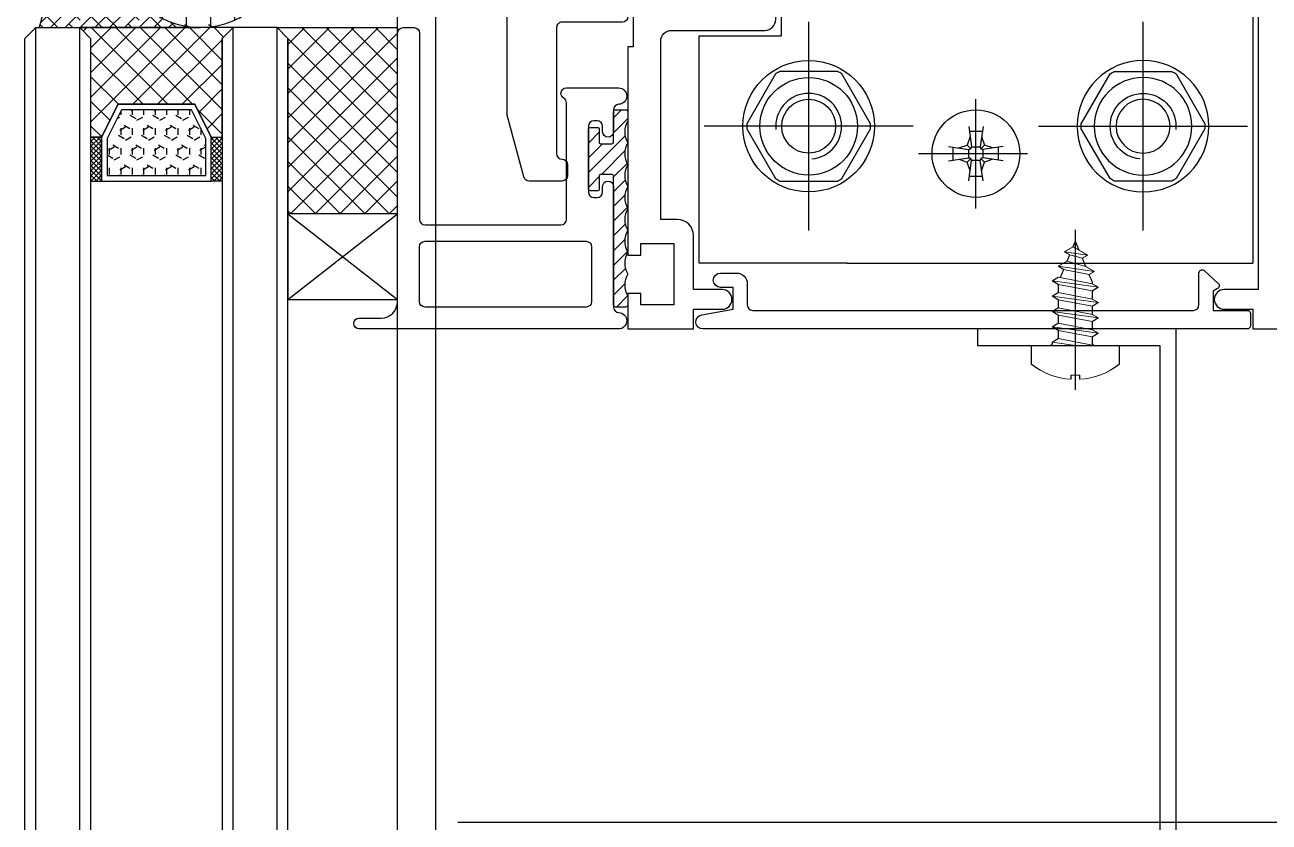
# Model space of a CAD drawing. Extents: x 6843040 to 15500510, y -6507076 to -4940511.
# Drawn here: x 7671529.3 to 7671642.8, y -6154713.9 to -6154641.1 of the extents above; entities that cross this region are included whole.
import ezdxf

# ---------------------------------------------------------------- set-up
doc = ezdxf.new("R2010")
doc.units = 0
doc.header["$LTSCALE"] = 1000
doc.header["$MEASUREMENT"] = 0
for name, pattern in [('CENTER', [50.800000000000004, 31.75, -6.35, 6.35, -6.35]), ('CONTINOUS', [0]), ('HIDDEN', [0.375, 0.25, -0.125])]:
    doc.linetypes.add(name, pattern=pattern)
for name, color, linetype, lineweight in [('002CEN', 1, 'CENTER', 13), ('003DOT', 253, 'HIDDEN', 13), ('009CON', 6, 'CONTINOUS', 15)]:
    doc.layers.add(name, color=color, linetype=linetype, lineweight=lineweight)
for name, color, linetype in [('1', 1, 'Continuous'), ('CENTER中心线层', 1, 'CENTER'), ('FASTENER紧固件', 2, 'Continuous'), ('FRSTENER紧固件', 2, 'Continuous'), ('GC', 3, 'Continuous'), ('LT-dim 10', 253, 'Continuous'), ('LT-dim 20', 253, 'Continuous'), ('LT-dim 8', 253, 'Continuous'), ('LT-Fill-玻璃1', 14, 'Continuous'), ('LT-中线', 6, 'Continuous'), ('LT-玻璃', 4, 'Continuous'), ('LT-细线', 1, 'Continuous'), ('LT-铝板', 31, 'Continuous'), ('PJ', 25, 'Continuous'), ('ZX', 1, 'CENTER'), ('密封胶填充', 111, 'Continuous'), ('泡沫棒填充', 71, 'Continuous')]:
    doc.layers.add(name, color=color, linetype=linetype)

# ---------------------------------------------------------------- blocks, each defined once
blk = doc.blocks.new('LT-BLK-20221110170712', base_point=(70366.62048334633, 148976.2082412609))
at = {"layer": 'LT-铝板'}
blk.add_lwpolyline([(70377.32049983303, 148988.7082412522), (70366.82049983303, 148988.7082412522, 0.414213562373095), (70366.32049983303, 148988.2082412522), (70366.32049983303, 148986.2082412522, 0.414213562370964), (70366.82049983309, 148985.7082412522), (70370.32049983303, 148985.7082412522, -0.4142135623718773), (70370.82049983303, 148985.2082412522), (70370.82049983303, 148981.7082412522), (70370.82049983303, 148978.2082412522, -0.414213562373095), (70370.32049983303, 148977.7082412522), (70366.82049983303, 148977.7082412522, 0.414213562373095), (70366.32049983303, 148977.2082412522), (70366.32049983303, 148975.2082412522, 0.4142135623709637), (70366.82049983303, 148974.7082412522), (70372.32049983303, 148974.7082412522, -0.4142139954914797), (70372.82049983303, 148974.2082405128), (70372.82048282732, 148962.7082296237, -0.4142135623509851), (70372.32048282732, 148962.2082296237, 0.4142135623589767), (70371.82048282732, 148961.7082296237), (70371.82048282726, 148960.7082296237, 0.4142135623560463), (70372.32048282726, 148960.2082296237), (70375.32912417874, 148960.2082296237, 0.3394542588617528), (70375.81208709185, 148960.578820101), (70377.32048282726, 148966.2082296237), (70377.32049983303, 148981.2082412578), (70376.82049983303, 148981.7082412578), (70377.32049983303, 148982.2082412578)], format="xyb", close=True, dxfattribs=at)
blk = doc.blocks.new('LT-BLK-20221110170740', base_point=(70370.12048334633, 148964.708241261))
at = {"layer": 'LT-细线', "lineweight": 25}
blk.add_lwpolyline([(70366.52048334634, 148952.208241261), (70366.52048334634, 148951.4082412609, 0.414213562373095), (70366.72048334633, 148951.208241261), (70367.62048334634, 148951.208241261, 0.4142135623732163), (70367.82048334634, 148951.4082412609), (70367.82048334634, 148963.1582412609, -0.414213562373095), (70367.97048334633, 148963.308241261), (70369.02048334634, 148963.308241261, -0.4874037778461285), (70369.12048334634, 148963.1582412609), (70369.12048334634, 148961.958241261, 0.414213562373095), (70369.27048334634, 148961.808241261), (70369.97048334633, 148961.808241261, 0.414213562373095), (70370.12048334634, 148961.958241261), (70370.12048334634, 148967.458241261, 0.414213562373095), (70369.97048334633, 148967.608241261), (70369.27048334634, 148967.608241261, 0.414213562373095), (70369.12048334634, 148967.458241261), (70369.12048334634, 148966.2582412609, -0.4874037778466969), (70369.02048334634, 148966.108241261), (70367.97048334633, 148966.108241261, -0.414213562373095), (70367.82048334634, 148966.2582412609), (70367.82048334634, 148969.0082412609, 0.414213562373095), (70367.62048334634, 148969.208241261), (70366.72048334633, 148969.208241261, 0.414213562373095), (70366.52048334634, 148969.0082412609), (70366.52048334634, 148968.208241261, -0.2871565913622846), (70366.52048334634, 148966.208241261, -0.2871565913622156), (70366.52048334634, 148964.208241261, -0.2871565913622151), (70366.52048334634, 148962.208241261, -0.2871565913622846), (70366.52048334634, 148960.208241261, -0.2871565913622846), (70366.52048334634, 148958.208241261, -0.2871565913622846), (70366.52048334634, 148956.208241261, -0.2871565913622846), (70366.52048334634, 148954.208241261, -0.2871565913622846)], format="xyb", close=True, dxfattribs=at)
blk = doc.blocks.new('LT-BLK-20221110170832', base_point=(70370.12048334634, 148964.708241261))
at = {"layer": '1'}
h = blk.add_hatch(dxfattribs=at)
h.set_pattern_fill('ANSI31', color=252, scale=0.3, angle=-180, style=0)
h.set_pattern_definition([(315.0000000000001, (69125.05354900184, 144959.7554935077), (-0.6735192090801865, -0.6735192090801874), [])])
h.paths.add_polyline_path([(70367.82048334634, 148963.1582412609, -0.4142135623739831), (70367.97048334633, 148963.308241261), (70369.02048334634, 148963.308241261, -0.487403777848204), (70369.12048334634, 148963.1582412609), (70369.12048334634, 148961.958241261, 0.4142135623730951), (70369.27048334634, 148961.808241261), (70369.97048334633, 148961.808241261, 0.4142135623730951), (70370.12048334634, 148961.958241261), (70370.12048334634, 148967.458241261, 0.4142135623739831), (70369.97048334633, 148967.608241261), (70369.27048334634, 148967.608241261, 0.4142135623730951), (70369.12048334634, 148967.458241261), (70369.12048334634, 148966.2582412609, -0.4874037778455901), (70369.02048334634, 148966.108241261), (70367.97048334633, 148966.108241261, -0.4142135623730951), (70367.82048334634, 148966.2582412609), (70367.82048334634, 148969.0082412609, 0.4142135623730951), (70367.62048334634, 148969.208241261), (70366.72048334633, 148969.208241261, 0.4142135623730951), (70366.52048334634, 148969.0082412609), (70366.52048334634, 148968.208241261, -0.2871565913622846), (70366.52048334634, 148966.208241261, -0.2871565913622156), (70366.52048334634, 148964.208241261, -0.2871565913622151), (70366.52048334634, 148962.208241261, -0.2871565913622846), (70366.52048334634, 148960.208241261, -0.2871565913622846), (70366.52048334634, 148958.208241261, -0.2871565913622846), (70366.52048334634, 148956.208241261, -0.2871565913622846), (70366.52048334634, 148954.208241261, -0.2871565913622846), (70366.52048334634, 148952.208241261), (70366.52048334634, 148951.4082412609, 0.414213562373095), (70366.72048334633, 148951.208241261), (70367.62048334634, 148951.208241261, 0.4142135623732164), (70367.82048334634, 148951.4082412609)])
at = {"layer": 'LT-细线'}
blk.add_blockref('LT-BLK-20221110170740', (70370.12048334633, 148964.708241261), dxfattribs=at)
blk = doc.blocks.new('LT-BLK-20221110170731', base_point=(70370.0773481904, 148951.2713370427))
at = {"layer": 'LT-铝板'}
for points in [[(70391.52048334572, 148949.7082412609, 0.414213562373095), (70391.02048334572, 148950.2082412609), (70389.02048334572, 148950.2082412609, -0.414213562373095), (70387.52048334572, 148951.7082412609), (70387.52048091497, 148976.208241261, 0.414213562373095), (70387.02048091497, 148976.708241261), (70386.02048091497, 148976.708241261, 0.414213562373095), (70385.52048091497, 148976.208241261), (70385.52048334572, 148959.2082412609, -0.414213562373095), (70385.02048334572, 148958.7082412609), (70372.62048334628, 148958.7082412609, -0.414213562373095), (70372.12048334628, 148959.2082412609), (70372.12048334628, 148969.8422158572, -0.2679491924311048), (70372.37048334628, 148970.2752285591, 0.267949192431174), (70372.62048334628, 148970.7082412609), (70372.62048334628, 148970.7082412609, 0.414213562373095), (70372.12048334628, 148971.2082412609), (70367.37048334628, 148971.2082412609, 0.414213562373095), (70366.62048334628, 148970.4582412609), (70366.62048334628, 148970.4582412609, 0.4025426732437422), (70367.34048334602, 148969.7088415011, -0.4025426732436533), (70367.82048334647, 148969.2092416613), (70367.82048334647, 148967.2082412609, 0.414213562373095), (70368.32048334647, 148966.7082412609, 0.414213562373095), (70368.82048334647, 148967.2082412609), (70368.82048334647, 148967.7082412609, -0.414213562373095), (70369.32048334647, 148968.2082412609), (70369.62048334628, 148968.2082412609, -0.4142135623733614), (70370.12048334628, 148967.7082412609), (70370.12048334628, 148961.7082412609, -0.414213562373095), (70369.62048334628, 148961.2082412609), (70369.32048334647, 148961.2082412609, -0.414213562373095), (70368.82048334647, 148961.7082412609), (70368.82048334647, 148962.2082412609, 0.414213562373095), (70368.32048334647, 148962.7082412609), (70368.32048334647, 148962.7082412609, 0.414213562373095), (70367.82048334647, 148962.2082412609), (70367.82048334647, 148951.2072408605, -0.4025426732437193), (70367.34048334602, 148950.7076410207, 0.4025426732436966), (70366.62048334628, 148949.9582412609, 0.414213562373095), (70367.37048334628, 148949.2082412609), (70391.02048334572, 148949.2082412609, 0.414213562373095)], [(70385.02047205158, 148951.2082412609, 0.414213562373095), (70385.52047205158, 148951.7082412609), (70385.52047205158, 148956.7082412609, 0.414213562373095), (70385.02047205158, 148957.2082412609), (70370.32048334647, 148957.2082412609, 0.4142135623730995), (70369.82048334647, 148956.7082412609), (70369.82048334647, 148951.7082412609, 0.414213562373095), (70370.32048334647, 148951.2082412609)]]:
    blk.add_lwpolyline(points, format="xyb", close=True, dxfattribs=at)
blk = doc.blocks.new('LT-BLK-20221110171121', base_point=(70395.52049771605, 148950.2080412609))
at = {"layer": '1'}
h = blk.add_hatch(dxfattribs=at)
h.set_pattern_fill('ANSI37', color=252, scale=0.5, angle=-180, style=0)
h.set_pattern_definition([(315, (70258.95784844276, 147994.0746522094), (-1.122532015133644, -1.122532015133645), []), (225, (70258.95784844276, 147994.0746522094), (-1.122532015133645, 1.122532015133644), [])])
h.paths.add_polyline_path([(70387.52049771603, 148973.7066654017), (70387.52049771603, 148956.7066654017), (70397.52049771603, 148956.7066654017), (70397.52049771603, 148973.7066654017)])
at = {"layer": '1', "color": 252}
for p, q in [((70397.52049771603, 148948.9066654017), (70387.52049771603, 148956.7066654017)), ((70397.52049771603, 148956.7066654017), (70387.52049771603, 148948.9066654017)), ((70397.52049771603, 148948.9066654017), (70387.52049771603, 148956.7066654017)), ((70397.52049771603, 148956.7066654017), (70387.52049771603, 148948.9066654017))]:
    blk.add_line(p, q, dxfattribs=at)
at = {"layer": 'LT-细线'}
for points in [[(70397.52049771603, 148972.7066654017), (70398.52049771603, 148973.7066654017), (70387.52049771603, 148973.7066654017)], [(70397.52049771603, 148972.7066654017), (70397.52049771603, 148948.9066654017), (70387.52049771603, 148948.9066654017), (70387.52049771603, 148973.7066654017)], [(70387.52049771603, 148956.7066654017), (70397.52049771603, 148956.7066654017)]]:
    blk.add_lwpolyline(points, dxfattribs=at)
blk = doc.blocks.new('LT-耐候密封胶缝')
at = {"layer": '密封胶填充'}
h = blk.add_hatch(dxfattribs=at)
h.set_pattern_fill('ANSI38', color=8, scale=0.04, angle=180, style=0)
h.set_pattern_definition([(225, (-9.094947017729282e-13, 5.820766091346741e-11), (0.04490128060534575, -0.04490128060534577), []), (315, (-9.094947017729282e-13, 5.820766091346741e-11), (0.1347038418160373, -0.04490128060534579), [0.15875, -0.09524999999999999])])
edge = h.paths.add_edge_path()
edge.add_line((0.4999999999990905, -1), (0.4999999999990903, -0.01966673684918463))
edge.add_arc((4.278217602404766e-07, 1.798028991906904), 1.885210156581904, 254.6198170668605, 285.38015596169396, ccw=False)
edge.add_line((-0.5000000000009095, -0.01966650143731385), (-0.5000000000319533, -0.9999999999643879))
edge.add_arc((-1.637090463191271e-11, -1), 0.5000000000155217, 0, 180, ccw=False)
at = {"layer": '泡沫棒填充'}
h = blk.add_hatch(dxfattribs=at)
h.set_pattern_fill('HONEY', color=8, scale=0.02666666666666666, angle=180, style=0)
h.set_pattern_definition([(180, (104.5532869425351, -12.93409662204795), (-0.127, -0.07332346666666664), [0.08466666666666667, -0.1693333333333333]), (299.9999999999999, (104.5532869425351, -12.93409662204795), (0.1269999848268748, -0.07332349294729043), [0.08466666666666663, -0.1693333333333333]), (240, (104.5532869425351, -12.93409662204795), (-1.517312520979541e-08, -0.146646959613957), [-0.1693333333333333, 0.08466666666666667])])
h.paths.add_polyline_path([(0.4999999999990905, -1.000000093015842, -1), (-0.5000000000009095, -0.9999999069259502, -1)])
at = {"layer": 'LT-细线'}
for points in [[(-0.5000000000009095, -0.9999999999417923), (-0.5000000000009095, -0.01966650143731385)], [(0.4999999999990905, -0.01966673682909459), (0.4999999999990905, -0.9999999999417923)]]:
    blk.add_lwpolyline(points, dxfattribs=at)
blk.add_lwpolyline([(-0.500000000007276, -0.01966650143731385, 0.1350290909618399), (0.4999999999918145, -0.01966673682909459, 0.1350290909618399)], format="xyb", dxfattribs=at)
blk.add_circle((-9.094947017729282e-13, -0.9999999999417923), 0.4999999999999999, dxfattribs=at)
blk = doc.blocks.new('*U167')
at = {"layer": 'CENTER中心线层', "ltscale": 3}
for p, q in [((-3.552713678800501e-15, 4.992010588861657), (-3.552713678800501e-15, -4.976730550326725)), ((5.225386202088316, 4.547473508864641e-13), (-4.694783167004388, 4.547473508864641e-13))]:
    blk.add_line(p, q, dxfattribs=at)
at = {"layer": 'FASTENER紧固件'}
for p, q in [((-0.6496240577143126, 2.484210517000468), (-0.3848356581012524, 0.6306917197091355)), ((0.6496240577143055, 2.484210517000468), (0.3848356581012453, 0.6306917197091586)), ((-0.5172298579077825, 1.557451118354778), (-0.7854010318736009, 0.7854010318740539)), ((0.5894736819999871, 2.063157887000468), (-0.5894736819999942, 2.063157887000468)), ((0.5172298579077754, 1.557451118354778), (0.7854010318735938, 0.7854010318740539)), ((-2.484210516999994, 0.6496240577147656), (-0.6306917197086612, 0.3848356581017036)), ((-2.063157886999996, 0.5894736820004454), (-2.063157886999996, -0.5894736819995359)), ((-1.557451118354326, 0.5172298579082337), (-0.7854010318736009, 0.7854010318740539)), ((-0.7854010318736009, 0.7854010318740539), (-0.4482178549230547, 0.4482178549235307)), ((-0.6306917197086612, 0.3848356581017036), (-0.4482178549230547, 0.4482178549235307)), ((-0.6306917197086612, -0.3848356581007941), (-0.6306917197086612, 0.3848356581017036)), ((-0.4482178549230547, 0.4482178549235307), (-0.3848356581012524, 0.6306917197091355)), ((-0.3848356581012524, 0.6306917197091355), (0.3848356581012453, 0.6306917197091586)), ((0.3848356581012453, 0.6306917197091586), (0.4482178549230973, 0.4482178549235307)), ((0.7854010318735938, 0.7854010318740539), (0.4482178549230973, 0.4482178549235307)), ((0.4482178549230973, 0.4482178549235307), (0.6306917197087003, 0.3848356581017036)), ((2.484210516999987, 0.6496240577147656), (0.6306917197087003, 0.3848356581017036)), ((0.6306917197087003, 0.3848356581017036), (0.6306917197087003, -0.3848356581007941)), ((1.557451118354368, 0.5172298579082337), (0.7854010318735938, 0.7854010318740539)), ((2.063157886999988, 0.5894736820004454), (2.063157886999988, -0.5894736819995359)), ((-2.484210516999994, -0.6496240577138312), (-0.6306917197086612, -0.3848356581007941)), ((-1.557451118354326, -0.5172298579073011), (-0.7854010318736009, -0.7854010318731195)), ((-0.7854010318736009, -0.7854010318731195), (-0.4482178549230547, -0.4482178549225964)), ((-0.5172298579077825, -1.557451118353869), (-0.7854010318736009, -0.7854010318731195)), ((-0.6496240577143126, -2.484210516999536), (-0.3848356581012524, -0.630691719708226)), ((-0.4482178549230547, -0.4482178549226212), (-0.6306917197086612, -0.3848356581007941)), ((-0.3848356581012524, -0.630691719708226), (-0.4482178549230547, -0.4482178549226212)), ((0.3848356581012453, -0.630691719708226), (-0.3848356581012524, -0.630691719708226)), ((0.4482178549230973, -0.4482178549226212), (0.3848356581012453, -0.630691719708226)), ((0.6496240577143055, -2.484210516999536), (0.3848356581012453, -0.630691719708226)), ((0.6306917197087003, -0.3848356581007941), (0.4482178549230973, -0.4482178549226212)), ((0.7854010318735938, -0.7854010318731195), (0.4482178549230973, -0.4482178549225964)), ((0.5172298579077754, -1.557451118353869), (0.7854010318735938, -0.7854010318731195)), ((2.484210516999987, -0.6496240577138312), (0.6306917197087003, -0.3848356581007941)), ((1.557451118354368, -0.5172298579073011), (0.7854010318735938, -0.7854010318731195)), ((0.5894736819999871, -2.063157886999536), (-0.5894736819999942, -2.063157886999536))]:
    blk.add_line(p, q, dxfattribs=at)
blk.add_circle((-3.552713678800501e-15, 4.547473508864641e-13), 3.999999985, dxfattribs=at)
blk = doc.blocks.new('M6-W-F')
at = {"layer": 'PJ', "extrusion": (0.8660254037844343, -0.5000000000000075, 0)}
for p, q in [((-3.015398836967506, 4.777176009287814), (-5.644855200876009, 0.222823990714005)), ((3.015398836968416, -4.777176009285995), (5.644855200876918, -0.2228239907121861))]:
    blk.add_line(p, q, dxfattribs=at)
at = {"layer": 'PJ', "extrusion": (0, 1, 0)}
for p, q in [((2.629456363908503, 4.999999999999545), (-2.629456363907593, 4.999999999999545)), ((-2.629456363907593, -5.000000000000455), (2.629456363908503, -5.000000000000455))]:
    blk.add_line(p, q, dxfattribs=at)
at = {"layer": 'PJ', "extrusion": (0.8660254037844343, 0.5000000000000075, 0)}
for p, q in [((5.644855200876918, 0.222823990714005), (3.015398836968416, 4.777176009287814)), ((-5.644855200876009, -0.2228239907121861), (-3.015398836967506, -4.777176009285995))]:
    blk.add_line(p, q, dxfattribs=at)
at = {"layer": 'PJ'}
for radius in [6, 4.45, 2.4585]:
    blk.add_circle((0, -4.547473508864641e-13), radius, dxfattribs=at)
for centre, radius, start, end in [((-2.728484105318785e-11, 4.865796654485166e-11), 5.649251345892194, 117.7394903959218, 122.2605096040955), ((2.91038304567337e-11, 5.093170329928398e-11), 5.649251345889367, 57.73949039590452, 62.26050960407822), ((0, -4.547473508864641e-13), 3.000000000000014, 275.7295779513202, 185.7295779512917), ((3.637978807091713e-12, -4.547473508864641e-13), 5.649251345951296, 177.7394903959389, 182.260509604061), ((0, -4.547473508864641e-13), 5.649251345948583, 357.739490395939, 2.260509604061063), ((-2.91038304567337e-11, -5.138645065017045e-11), 5.649251345889218, 237.7394903959045, 242.2605096040782), ((2.728484105318785e-11, -4.956746124662459e-11), 5.649251345892106, 297.7394903959218, 302.2605096040955)]:
    blk.add_arc(centre, radius, start, end, dxfattribs=at)
at = {"layer": 'ZX', "ltscale": 0.6, "extrusion": (1, 0, 0)}
blk.add_line((0, -9.525000000000091), (0, 9.525000000000091), dxfattribs=at)
at = {"layer": 'ZX', "ltscale": 0.6, "extrusion": (0, 1, 0)}
blk.add_line((9.524999999999636, -4.547473508864641e-13), (-9.524999999999636, -4.547473508864641e-13), dxfattribs=at)
blk = doc.blocks.new('LT-BLK-20240527212027', base_point=(-4578.664180241147, 6644.87405911088))
at = {"layer": 'LT-中线', "ltscale": 10}
for p, q in [((-4558.164180241525, 6648.87405911088), (-4601.164180241525, 6648.87405911088)), ((-4601.164180241525, 6644.87405911088), (-4601.164180241525, 6648.87405911088)), ((-4558.164180241525, 6644.87405911088), (-4558.164180241525, 6648.87405911088)), ((-4558.164180241525, 6644.87405911088), (-4601.164180241525, 6644.87405911088)), ((-4597.164180241525, 6644.87405911088), (-4597.164180241525, 6641.37405911088)), ((-4562.164180241525, 6644.87405911088), (-4562.164180241525, 6641.37405911088)), ((-4597.164180241525, 6641.37405911088), (-4601.164180241525, 6641.37405911088)), ((-4601.164180241525, 6641.37405911088), (-4601.164180241525, 6614.37405911088)), ((-4558.164180241525, 6641.37405911088), (-4562.164180241525, 6641.37405911088)), ((-4558.164180241525, 6641.37405911088), (-4558.164180241525, 6635.12405911088)), ((-4550.664180241525, 6635.12405911088), (-4558.164180241525, 6635.12405911088)), ((-4550.664180241525, 6614.37405911088), (-4550.664180241525, 6635.12405911088)), ((-4564.164180241525, 6614.37405911088), (-4601.164180241525, 6614.37405911088)), ((-4564.164180241525, 6614.37405911088), (-4550.664180241525, 6614.37405911088))]:
    blk.add_line(p, q, dxfattribs=at)
at = {"layer": 'FRSTENER紧固件', "xscale": -1, "rotation": 180}
blk.add_blockref('*U167', (-4575.914180241525, 6624.37405911088), dxfattribs=at)
at = {"layer": 'PJ'}
blk.add_blockref('M6-W-F', (-4591.164180241525, 6626.87405911088), dxfattribs=at)
at = {"layer": 'PJ', "xscale": -1}
blk.add_blockref('M6-W-F', (-4560.664180241525, 6626.87405911088), dxfattribs=at)
blk = doc.blocks.new('LT-BLK-20240527212049', base_point=(-4575.84055958598, 6610.87405911088))
at = {"layer": 'LT-铝板'}
blk.add_lwpolyline([(-4552.614180241129, 6614.674059110839, 0.9999999999999781), (-4552.614180241129, 6615.974059110842), (-4554.064180241126, 6615.974059110842, 0.4142135623730909), (-4555.064180241126, 6614.974059110842), (-4555.064180241126, 6613.074059110819, -0.414213562373095), (-4555.564180241126, 6612.574059110819), (-4595.764180241102, 6612.574059110819, -0.414213562373095), (-4596.264180241102, 6613.074059110819), (-4596.264180241105, 6615.974059110878, 0.6546490210897676), (-4596.768177377387, 6616.194025400087), (-4598.018177377387, 6615.034773128864, 0.5049014365163574), (-4597.964180241106, 6614.554999218519), (-4597.564180241105, 6614.324059110841), (-4597.564180241105, 6612.574059110826), (-4600.664180241143, 6612.574059110826, 0.414213562373095), (-4600.964180241142, 6612.27405911083), (-4600.964180241142, 6611.174059110883, 0.414213562373095), (-4600.664180241143, 6610.87405911088), (-4551.016938930818, 6610.87405911088, 0.9163311740174243), (-4550.903588573889, 6612.169659619103), (-4553.764180241131, 6612.674059110832), (-4553.764180241131, 6614.674059110839)], format="xyb", close=True, dxfattribs=at)
blk = doc.blocks.new('LT-BLK-20240910160700', base_point=(-5089123.43131763, -205701.589336378))
at = {"layer": 'LT-铝板'}
for points in [[(-5089076.93131763, -205700.089336378), (-5089076.93131763, -205695.839336378), (-5089120.93131763, -205695.839336378), (-5089120.93131763, -205700.089336378), (-5089116.93131763, -205700.089336378), (-5089116.93131763, -205703.089336378), (-5089120.93131763, -205703.089336378), (-5089120.93131763, -205732.9893363779), (-5089117.831317631, -205732.9893363782, -0.9999999999999999), (-5089117.831317631, -205734.789336378), (-5089120.43131763, -205734.789336378), (-5089120.43131763, -205736.589336378), (-5089123.43131763, -205736.589336378), (-5089123.43131763, -205666.589336378), (-5089063.43131763, -205666.589336378), (-5089063.43131763, -205669.839336378), (-5089064.63131763, -205669.839336378), (-5089064.63131763, -205668.789336378), (-5089067.63131763, -205668.789336378), (-5089067.63131763, -205674.3893363781), (-5089064.63131763, -205674.3893363781), (-5089064.63131763, -205673.339336378), (-5089063.43131763, -205673.339336378), (-5089063.43131763, -205687.089336378), (-5089063.43131763, -205687.089336378), (-5089063.43131763, -205690.089336378), (-5089063.43131763, -205690.089336378), (-5089063.43131763, -205692.339336378), (-5089063.93131763, -205692.339336378), (-5089063.93131763, -205695.339336378), (-5089063.43131763, -205695.339336378), (-5089063.43131763, -205698.339336378), (-5089066.43131763, -205698.339336378), (-5089066.43131763, -205696.339336378), (-5089073.43131763, -205696.339336378, 0.414213562373095), (-5089074.43131763, -205697.339336378), (-5089074.43131763, -205705.839336378, 0.414213562373095), (-5089073.43131763, -205706.839336378), (-5089066.43131763, -205706.839336378), (-5089066.43131763, -205704.839336378), (-5089063.43131763, -205704.839336378), (-5089063.43131763, -205707.839336378), (-5089063.93131763, -205707.839336378), (-5089063.93131763, -205710.839336378), (-5089063.43131763, -205710.839336378), (-5089063.43131763, -205729.839336378), (-5089064.63131763, -205729.839336378), (-5089064.63131763, -205728.789336378), (-5089067.63131763, -205728.789336378), (-5089067.63131763, -205734.3893363781), (-5089064.63131763, -205734.3893363781), (-5089064.63131763, -205733.339336378), (-5089063.43131763, -205733.339336378), (-5089063.43131763, -205736.589336378), (-5089069.43131763, -205736.589336378), (-5089069.43131763, -205734.789336378), (-5089072.03131763, -205734.789336378, -0.9999999999999999), (-5089072.03131763, -205732.9893363782), (-5089069.43131763, -205732.9893363779), (-5089069.43131763, -205728.089336378, -0.4142135623730951), (-5089067.93131763, -205726.589336378), (-5089066.43131763, -205726.589336378), (-5089066.43131763, -205710.339336378, 0.414213562373095), (-5089067.43131763, -205709.339336378), (-5089075.93131763, -205709.339336378, -0.4142135623732948), (-5089076.93131763, -205708.339336378), (-5089076.93131763, -205703.089336378), (-5089080.93131763, -205703.089336378), (-5089080.93131763, -205700.089336378)], [(-5089120.93131763, -205692.839336378), (-5089120.93131763, -205669.589336378, -0.414213562373095), (-5089119.93131763, -205668.589336378), (-5089069.63131763, -205668.589336378), (-5089069.63131763, -205675.089336378, 0.4142135623757146), (-5089068.13131763, -205676.589336378), (-5089066.43131763, -205676.589336378), (-5089066.43131763, -205692.339336378, -0.4142135623739082), (-5089067.93131763, -205693.839336378), (-5089119.93131763, -205693.839336378, -0.4142135623728286)]]:
    blk.add_lwpolyline(points, format="xyb", close=True, dxfattribs=at)
blk = doc.blocks.new('*U226')
at = {"layer": '1'}
h = blk.add_hatch(dxfattribs=at)
h.set_pattern_fill('ANSI37', color=252, scale=0.5, angle=-270.0000000000001, style=0)
h.set_pattern_definition([(134.9999999999999, (-289720.0529196209, -1679555.061795915), (-1.122532015133645, -1.122532015133643), []), (224.9999999999999, (-289720.0529196209, -1679555.061795915), (1.122532015133643, -1.122532015133645), [])])
h.paths.add_polyline_path([(6.192159674789309, -14.50031775709977), (4.692159674789309, -17.50031775709977), (3.692159674789309, -17.50031775709977), (3.692159674789309, -8.500317757099765), (2.69213840896964, -7.500296491047266), (16.69216384338915, -7.50031358826709), (15.69215967478931, -8.500317757099765), (15.69215967478931, -17.50031775709977), (14.69215967478931, -17.50031775709977), (13.19215967478931, -14.50031775709977)])
h = blk.add_hatch(dxfattribs=at)
h.set_pattern_fill('HEX', color=252, scale=0.19, angle=-450.0000000000001, style=0)
h.set_pattern_definition([(270, (-289720.0529196209, -1679555.061795915), (1.0448594, -1.160026963376026e-15), [0.60325, -1.2065]), (29.9999999999999, (-289720.0529196209, -1679555.061795915), (-0.5224296999999987, 0.9048747837829668), [0.603249999999997, -1.206499999999994]), (329.9999999999999, (-289720.0529196209, -1679555.665045915), (0.522429700000001, 0.9048747837829657), [0.6032499999999998, -1.2065])])
edge = h.paths.add_edge_path()
edge.add_line((14.19215967572063, -17.61835174596672), (12.99507190632403, -15.00031775709977))
edge.add_line((14.19215967478931, -17.61835174573389), (14.19215967478931, -21.00031775709977))
edge.add_line((14.19215967478931, -21.00031775709977), (5.192159674789309, -21.00031775709977))
edge.add_line((5.192159674789309, -21.00031775709977), (5.192159674789309, -17.61835174573389))
edge.add_line((5.192159674789309, -17.61835174573389), (6.501176668989956, -15.00031775709977))
edge.add_line((6.501176668989956, -15.00031775709977), (12.99507190539271, -15.00031775709977))
h = blk.add_hatch(dxfattribs=at)
h.set_pattern_fill('ANSI37', color=252, scale=0.1, angle=-270.0000000000001, style=0)
h.set_pattern_definition([(134.9999999999999, (-289720.0529196209, -1679555.061795915), (-0.2245064030267291, -0.2245064030267286), []), (224.9999999999999, (-289720.0529196209, -1679555.061795915), (0.2245064030267286, -0.2245064030267291), [])])
h.paths.add_polyline_path([(15.69215967478931, -21.50031775709977), (14.69215967478931, -21.50031775709977), (14.69215967478931, -17.50031775709977), (15.69215967478931, -17.50031775709977)])
h.paths.add_polyline_path([(4.692159674789309, -21.50031775709977), (3.692159674789309, -21.50031775709977), (3.692159674789309, -17.50031775709977), (4.692159674789309, -17.50031775709977)])
at = {"color": 253}
blk.add_lwpolyline([(3.692159674789309, -17.50031775709977), (4.692159674789309, -17.50031775709977), (6.192159674789309, -14.50031775709977), (13.19215967478931, -14.50031775709977), (14.69215967478931, -17.50031775709977), (15.69215967478931, -17.50031775709977), (15.69215967478931, -8.500317757099765), (16.69215967478931, -7.500317757099765), (2.692159674789309, -7.500317757099765), (3.692159674789309, -8.500317757099765), (3.692159674789309, -17.50031775709977)], dxfattribs=at)
for points in [[(6.192159674789309, -14.50031775709977), (4.692159674789309, -17.50031775709977), (4.692159674789309, -21.50031775709977), (14.69215967478931, -21.50031775709977), (14.69215967478931, -17.50031775709977), (13.19215967478931, -14.50031775709977)], [(12.88314268058866, -15.00031775709977), (6.501176668989956, -15.00031775709977), (5.192159674789309, -17.61835174573389), (5.192159674789309, -21.00031775709977), (14.19215967478931, -21.00031775709977), (14.19215967478931, -17.61835174573389)], [(3.692159674789309, -21.50031775709977), (4.692159674789309, -21.50031775709977), (4.692159674789309, -17.50031775709977), (3.692159674789309, -17.50031775709977)], [(15.69215967478931, -21.50031775709977), (14.69215967478931, -21.50031775709977), (14.69215967478931, -17.50031775709977), (15.69215967478931, -17.50031775709977)]]:
    blk.add_lwpolyline(points, close=True, dxfattribs=at)
at = {"layer": 'GC', "color": 8, "linetype": 'HIDDEN', "ltscale": 20}
blk.add_line((35.19215967478931, -1704.30200880987), (35.19215967478931, 1115.959626173861), dxfattribs=at)
at = {"layer": 'LT-玻璃', "color": 8}
for p, q in [((-1.307471684452594, -1704.30200880955), (-1.307471684452594, -7.500300125999274)), ((2.692142043921649, -1704.30200880955), (2.692142043921649, -7.500300125999274)), ((16.69215967478931, -1704.30200880955), (16.69215967478931, -7.500317757099765)), ((20.69215967478931, -1704.302008809579), (20.69215967478931, -7.500317757128869))]:
    blk.add_line(p, q, dxfattribs=at)
at = {"layer": 'LT-玻璃', "color": 150}
for points in [[(-2.307857956078351, -1704.30200880955), (-2.307857956078351, -8.500300125999274), (-1.307857956078351, -7.500300125999274), (2.692142043921649, -7.500300125999274), (3.692142043921649, -8.500300125999274), (3.692142043921649, -1704.30200880955)], [(21.69215967478931, -1704.302008809579), (21.69215967478931, -8.500317757128869), (20.69215967478931, -7.500317757128869), (16.69215967478931, -7.500317757099765), (15.69215967478931, -8.500317757099765), (15.69215967478931, -1704.30200880955)]]:
    blk.add_lwpolyline(points, dxfattribs=at)
at = {"layer": 'LT-铝板'}
blk.add_line((31.69215967572063, -1704.302008809811), (31.69215967572063, 1115.959626173919), dxfattribs=at)
at = {"layer": 'LT-dim 20', "ltscale": 10, "xscale": -1}
for name, p in [('LT-BLK-20240527212027', (87.19214116195917, 1.499682242900235)), ('LT-BLK-20240527212049', (84.36852050638527, -35.00031775709977))]:
    blk.add_blockref(name, p, dxfattribs=at)
at = {"layer": 'LT-dim 8', "ltscale": 1000, "xscale": -1}
blk.add_blockref('LT-BLK-20240910160700', (112.6921411619592, -0.0003177570997650037), dxfattribs=at)
at = {"layer": 'LT-dim 8', "xscale": -1}
blk.add_blockref('LT-BLK-20221110171121', (23.69214204392165, -30.99894189804945), dxfattribs=at)
at = {"layer": 'LT-Fill-玻璃1', "xscale": -14.99939610215067, "yscale": 14.99939610215067, "zscale": 14.99939610215067, "rotation": 89.99852449144697}
blk.add_blockref('LT-耐候密封胶缝', (-1.307664820265472, -0.0006020773089403519), dxfattribs=at)
at = {"layer": 'LT-Fill-玻璃1', "xscale": -1}
for name, p in [('LT-BLK-20221110170712', (52.39215764841765, -5.500317757099765)), ('LT-BLK-20221110170731', (49.13527631732404, -32.93722197538045))]:
    blk.add_blockref(name, p, dxfattribs=at)
at = {"layer": 'LT-细线', "xscale": -1}
blk.add_blockref('LT-BLK-20221110170832', (49.09214116140038, -19.50031775709977), dxfattribs=at)
blk = doc.blocks.new('LT-BLK-20240603163343', base_point=(-3102913.412890759, 295840.9490596681))
at = {"layer": 'GC', "color": 8, "linetype": 'HIDDEN', "ltscale": 50}
blk.add_line((-3102878.382199378, 295987.9445893046), (-3103047.382199377, 295987.9445893014), dxfattribs=at)
blk = doc.blocks.new('*U255')
at = {"layer": '002CEN', "ltscale": 5}
blk.add_line((-4.054319021158257, 1.989519660128281e-13), (10.54217069582398, 1.989519660128281e-13), dxfattribs=at)
at = {"layer": '003DOT', "ltscale": 5}
for p, q in [((-3.552713678800501e-14, 4.000000000000197), (-6.394884621840902e-14, 1.750000000000199)), ((-6.394884621840902e-14, 1.750000000000199), (-1.20792265079217e-13, -2.309999999999803)), ((-1.20792265079217e-13, 1.689951005760705), (0.6198573119681257, -1.549999999999798)), ((0.1999999999999247, 1.550000000000196), (0.7801426880317806, 1.550000000000182)), ((0.7801426880317806, 1.550000000000182), (1.103458838777946, 2.110000000000113)), ((0.7801426880317806, 1.550000000000182), (1.373225010475686, -1.549999999999798)), ((1.103458838778003, 2.110000000000198), (1.696541161221909, -2.109999999999815)), ((1.103458838777946, 2.110000000000113), (1.426774989524084, 1.550000000000196)), ((1.426774989524084, 1.550000000000182), (2.019857311968131, -1.549999999999798)), ((1.426774989524084, 1.550000000000196), (2.180142688031815, 1.550000000000196)), ((2.180142688031815, 1.550000000000196), (2.503458838777952, 2.110000000000113)), ((2.180142688031786, 1.550000000000182), (2.773225010475691, -1.549999999999798)), ((2.503458838778009, 2.110000000000198), (3.096541161221914, -2.109999999999815)), ((2.503458838777952, 2.110000000000113), (2.82677498952409, 1.550000000000182)), ((2.82677498952409, 1.550000000000182), (3.419857311968137, -1.549999999999798)), ((2.82677498952409, 1.550000000000182), (3.58014268803182, 1.550000000000196)), ((3.58014268803182, 1.550000000000196), (3.903458838777958, 2.110000000000113)), ((3.580142688031792, 1.550000000000182), (4.173225010475697, -1.549999999999798)), ((3.903458838778015, 2.110000000000198), (4.49654116122192, -2.109999999999815)), ((3.903458838777958, 2.110000000000113), (4.226774989524095, 1.550000000000182)), ((4.226774989524095, 1.550000000000182), (4.819857311968143, -1.549999999999798)), ((4.226774989524095, 1.550000000000182), (4.980142688031826, 1.550000000000196)), ((4.980142688031826, 1.550000000000196), (5.303458838777964, 2.110000000000113)), ((4.980142688031798, 1.550000000000182), (5.573225010475703, -1.549999999999798)), ((5.30345883877802, 2.110000000000198), (5.896541161221926, -2.109999999999815)), ((5.303458838777964, 2.110000000000113), (5.626774989524101, 1.550000000000182)), ((5.626774989524101, 1.550000000000182), (6.219857311968152, -1.549999999999798)), ((5.626774989524101, 1.550000000000182), (5.75796897832128, 1.550000000000196)), ((5.75796897832128, 1.550000000000196), (6.472600264496744, 1.253990029170197)), ((6.472600264496744, 1.253990029170197), (6.75501637345911, 1.743149078768994)), ((6.472600264496688, 1.253990029170225), (6.935613691095593, -1.062203588311888)), ((6.75501637345911, 1.743149078768994), (7.218029800058016, -1.551362637910714)), ((6.75501637345911, 1.743149078768994), (7.214966670336278, 0.946491795621327)), ((-3.552713678800501e-14, 4.405364961712621e-13), (0.2965411612219029, -2.109999999999815)), ((7.214966670336278, 0.946491795621327), (7.677980096935354, -0.7547053547629332)), ((7.214966670336278, 0.946491795621327), (7.959137419201934, 0.6382461787198395)), ((7.959137419201934, 0.6382461787198395), (8.241553528164356, 1.127405228318665)), ((7.959137419201905, 0.6382461787198537), (8.258597611268666, -0.5142057057746854)), ((8.241553528164356, 1.127405228318665), (8.541013720231117, -1.003364755373511)), ((8.241553528164356, 1.127405228318665), (8.701503825041524, 0.3307479451709128)), ((8.701503825041524, 0.3307479451709412), (9.000964017108512, -0.2067074722256024)), ((8.701503825041524, 0.3307479451709128), (9.499999999999943, 1.4210854715202e-13)), ((9.499999999999943, 1.4210854715202e-13), (9.000964017108512, -0.2067074722256024)), ((6.935613691095593, -1.062203588311903), (6.185942131896716, -1.372727715457444)), ((7.218029800058016, -1.551362637910714), (6.935613691095593, -1.062203588311903)), ((7.677980096935382, -0.754705354762848), (7.218029800058016, -1.551362637910714)), ((8.258597611268666, -0.5142057057746854), (7.677980096935382, -0.754705354762848)), ((8.541013720231117, -1.003364755373511), (8.258597611268666, -0.5142057057746854)), ((9.000964017108512, -0.2067074722256024), (8.541013720231117, -1.003364755373511)), ((0.2965411612218745, -2.1099999999998), (0.1999999999998678, -2.1099999999998)), ((0.6198573119681257, -1.549999999999798), (0.2965411612218745, -2.1099999999998)), ((1.373225010475686, -1.549999999999798), (0.6198573119681257, -1.549999999999798)), ((1.696541161221909, -2.109999999999786), (1.373225010475686, -1.549999999999798)), ((2.019857311968131, -1.549999999999798), (1.696541161221909, -2.109999999999786)), ((2.77322501047572, -1.549999999999812), (2.019857311968131, -1.549999999999798)), ((3.096541161221914, -2.109999999999786), (2.77322501047572, -1.549999999999812)), ((3.419857311968137, -1.549999999999798), (3.096541161221914, -2.109999999999786)), ((4.173225010475726, -1.549999999999798), (3.419857311968137, -1.549999999999798)), ((4.49654116122192, -2.109999999999786), (4.173225010475726, -1.549999999999798)), ((4.819857311968143, -1.549999999999798), (4.49654116122192, -2.109999999999786)), ((5.573225010475731, -1.549999999999812), (4.819857311968143, -1.549999999999798)), ((5.896541161221926, -2.109999999999786), (5.573225010475731, -1.549999999999812)), ((6.219857311968152, -1.549999999999798), (5.896541161221926, -2.109999999999786)), ((6.185942131896716, -1.372727715457444), (6.219857311968152, -1.549999999999798)), ((-1.20792265079217e-13, -2.309999999999803), (-1.20792265079217e-13, -3.999999999999801))]:
    blk.add_line(p, q, dxfattribs=at)
for centre, start, end in [((0.1999999999999318, 1.750000000000192), 179.999999999998, 269.999999999998), ((0.1999999999998749, -2.309999999999796), 90.00000000000203, 180.000000000002)]:
    blk.add_arc(centre, 0.1999999999999957, start, end, dxfattribs=at)
at = {"layer": '009CON'}
for p, q in [((-1.723475382979849, 4.000000000000197), (-3.552713678800501e-14, 4.000000000000197)), ((-2.700000000000053, 0.4000000000002188), (-3.087680633323494, 0.4000000000002188)), ((-2.700000000000053, -0.3999999999998067), (-2.700000000000053, 0.4000000000002188)), ((-3.087680633323494, -0.3999999999998067), (-2.700000000000053, -0.3999999999998067)), ((-1.20792265079217e-13, -3.999999999999801), (-1.723475382979849, -3.999999999999801))]:
    blk.add_line(p, q, dxfattribs=at)
for centre, radius, start, end in [((3.399999999999938, 1.882938249764265e-13), 6.499999999999996, 142.0201275551479, 176.4718766587116), ((3.399999999999942, 2.060573933704291e-13), 6.499999999999999, 183.5281233412879, 217.9798724448521)]:
    blk.add_arc(centre, radius, start, end, dxfattribs=at)

msp = doc.modelspace()

# ---------------------------------------------------------------- linework, layer by layer
at = {"layer": 'LT-中线'}
msp.add_lwpolyline([(7671634.372519064, -6154833.914049994), (7671634.372519064, -6154668.889295444), (7671616.24305099, -6154668.889295444), (7671616.24305099, -6154670.389295444), (7671632.872519064, -6154670.389295444), (7671632.872519064, -6154835.414049993)], dxfattribs=at)

# ---------------------------------------------------------------- block references
msp.add_blockref('*U226', (7671531.650636154, -6154633.889315872))
at = {"xscale": -1, "rotation": 270}
for p in [(7671625.150344769, -6154670.389633629), (7671625.180086517, -6154670.389295444)]:
    msp.add_blockref('*U255', p, dxfattribs=at)
at = {"layer": 'LT-dim 10', "xscale": -1}
msp.add_blockref('LT-BLK-20240603163343', (7671603.873487213, -6154860.884845505), dxfattribs=at)

doc.saveas('drawing.dxf')
